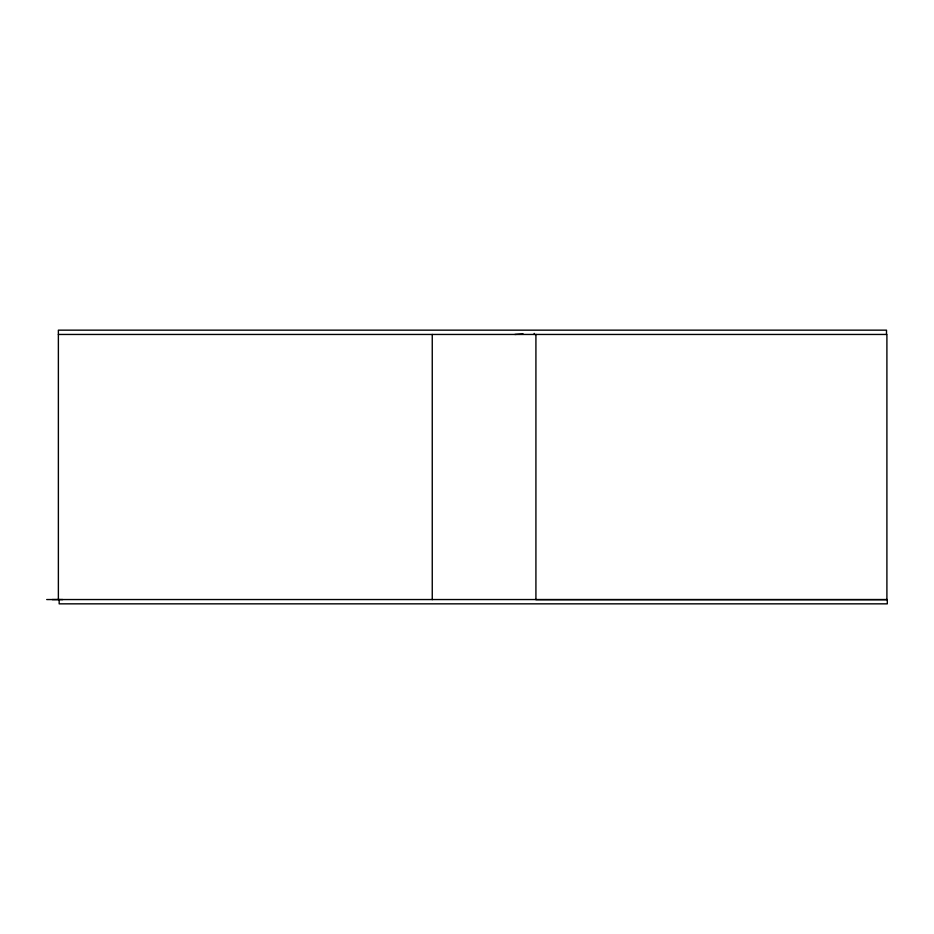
<?xml version="1.0" encoding="UTF-8"?>
<svg xmlns="http://www.w3.org/2000/svg" width="934" height="934" viewBox="0 0 934 934"><rect width="100%" height="100%" fill="white"/><g stroke="black" fill="none" stroke-linecap="round" stroke-linejoin="round"><path stroke-width="1.4" d="M514.867 334.454L523.075 333.882M58.375 334.454L886.903 334.454L886.903 599.675L535.918 599.675L535.918 334.454M46.7 599.546L887.3 599.546L887.3 603.843L59.169 603.843L59.169 599.546M52.211 599.581L62.741 599.581M886.506 334.454L886.506 330.157L58.375 330.157L58.375 599.581M534.225 333.403L534.225 334.454M432.255 334.454L432.255 599.675"/></g></svg>
